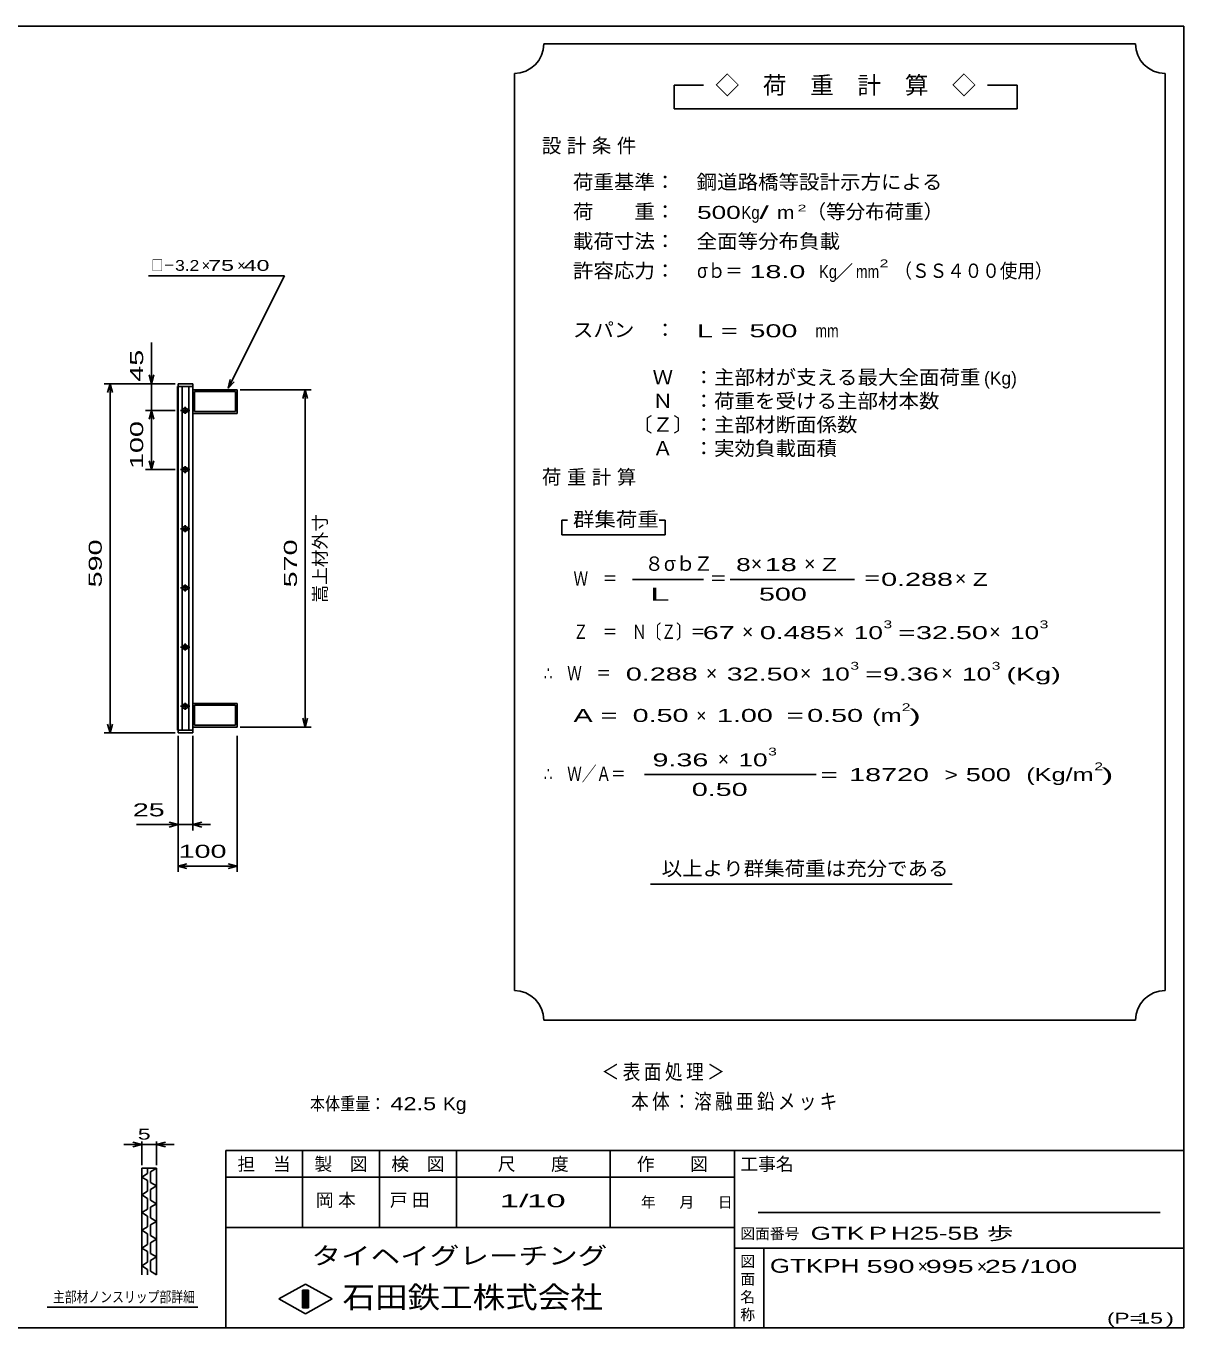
# Model space of a CAD drawing. Units: millimetres, scale not verified. Extents: x -1820 to 1731, y -1282 to 1054.
# Drawn here: x -227 to 1731, y -1146 to 1054 of the extents above; entities that cross this region are included whole.
import ezdxf
from ezdxf.enums import TextEntityAlignment as Align

# ---------------------------------------------------------------- set-up
doc = ezdxf.new("R2010")
doc.units = ezdxf.units.MM
doc.header["$LTSCALE"] = 10
for name, color, linetype, lineweight in [('0_2', 150, 'Continuous', 25), ('16', 3, 'Continuous', 25), ('22', 4, 'Continuous', 25), ('24', 2, 'Continuous', 25), ('32', 4, 'Continuous', 25)]:
    doc.layers.add(name, color=color, linetype=linetype, lineweight=lineweight)
doc.styles.add('ベクトル', font='')
doc.styles.get('ベクトル').set_extended_font_data('ベクトル')

msp = doc.modelspace()

# ---------------------------------------------------------------- linework, layer by layer
at = {"layer": '0_2'}
for p, q in [((-1729, 1053.5), (1731, 1053.5)), ((1731, 1053.5), (1731, -1146.5)), ((1731, -846.5), (111, -846.5)), ((111, -846.5), (111, -1146.5)), ((241, -846.5), (241, -976.5)), ((371, -976.5), (371, -846.5)), ((501, -846.5), (501, -976.5)), ((761, -976.5), (761, -846.5)), ((971, -846.5), (971, -1146.5)), ((971, -891.5), (111, -891.5)), ((1691, -951.5), (1011, -951.5)), ((111, -976.5), (971, -976.5)), ((971, -1011.5), (1731, -1011.5)), ((1021, -1146.5), (1021, -1011.5)), ((201, -1097.5), (246, -1072.5)), ((246, -1072.5), (291, -1097.5)), ((246, -1122.5), (201, -1097.5)), ((241, -1082.5), (251, -1082.5)), ((241, -1112.5), (241, -1082.5)), ((241, -1082.5), (243, -1082.5)), ((243, -1082.5), (243, -1112.5)), ((245, -1112.5), (245, -1082.5)), ((245, -1082.5), (247, -1082.5)), ((291, -1097.5), (246, -1122.5)), ((247, -1082.5), (247, -1112.5)), ((249, -1112.5), (249, -1082.5)), ((249, -1082.5), (251, -1082.5)), ((251, -1082.5), (251, -1112.5)), ((251, -1082.5), (251, -1112.5)), ((251, -1112.5), (241, -1112.5)), ((243, -1112.5), (245, -1112.5)), ((247, -1112.5), (249, -1112.5)), ((1731, -1146.5), (-1729, -1146.5))]:
    msp.add_line(p, q, dxfattribs=at)
at = {"layer": '16'}
for p, q in [((29.78, -136.5), (29.78, 444.5)), ((29.78, 444.5), (30.48, 444.5)), ((55.48, 449), (30.48, 449)), ((30.48, 449), (30.48, 444.5)), ((30.48, 444.5), (55.48, 444.5)), ((30.48, 444.5), (30.48, -136.5)), ((55.48, 444.5), (30.48, 444.5)), ((37.48, 444.5), (37.48, -136.5)), ((48.48, -136.5), (48.48, 444.5)), ((55.48, 444.5), (55.48, 449)), ((55.48, -136.5), (55.48, 444.5)), ((55.48, 439), (130.48, 439)), ((55.48, 399), (55.48, 439)), ((58.48, 436), (127.48, 436)), ((58.48, 402), (58.48, 436)), ((127.48, 436), (127.48, 402)), ((130.48, 439), (130.48, 399)), ((34.48, 404), (50.48, 404)), ((44.48, 407), (40.48, 407)), ((40.48, 401), (44.48, 401)), ((42.48, 410), (42.48, 398)), ((130.48, 399), (55.48, 399)), ((127.48, 402), (58.48, 402)), ((42.48, 310), (42.48, 298)), ((34.48, 304), (50.48, 304)), ((44.48, 307), (40.48, 307)), ((40.48, 301), (44.48, 301)), ((34.48, 204), (50.48, 204)), ((44.48, 207), (40.48, 207)), ((40.48, 201), (44.48, 201)), ((42.48, 210), (42.48, 198)), ((42.48, 110), (42.48, 98)), ((34.48, 104), (50.48, 104)), ((44.48, 107), (40.48, 107)), ((40.48, 101), (44.48, 101)), ((34.48, 4), (50.48, 4)), ((44.48, 7), (40.48, 7)), ((40.48, 1), (44.48, 1)), ((42.48, 10), (42.48, -2)), ((34.48, -96), (50.48, -96)), ((44.48, -93), (40.48, -93)), ((40.48, -99), (44.48, -99)), ((42.48, -90), (42.48, -102)), ((130.48, -91), (55.48, -91)), ((55.48, -91), (55.48, -131)), ((127.48, -94), (58.48, -94)), ((58.48, -94), (58.48, -128)), ((127.48, -128), (127.48, -94)), ((130.48, -131), (130.48, -91)), ((55.48, -131), (130.48, -131)), ((58.48, -128), (127.48, -128)), ((30.48, -136.5), (29.78, -136.5)), ((30.48, -136.5), (55.48, -136.5)), ((30.48, -141), (30.48, -136.5)), ((30.48, -136.5), (55.48, -136.5)), ((55.48, -141), (30.48, -141)), ((55.48, -136.5), (55.48, -141))]:
    msp.add_line(p, q, dxfattribs=at)
for centre, radius, start, end in [((40.48, 404), 3, 90, 270), ((42.48, 404), 4, 46.6, 133.4), ((42.48, 404), 4, 226.6, 313.4), ((44.48, 404), 3, 270, 90), ((42.48, 304), 4, 46.6, 133.4), ((40.48, 304), 3, 90, 270), ((42.48, 304), 4, 226.6, 313.4), ((44.48, 304), 3, 270, 90), ((40.48, 204), 3, 90, 270), ((42.48, 204), 4, 46.6, 133.4), ((42.48, 204), 4, 226.6, 313.4), ((44.48, 204), 3, 270, 90), ((40.48, 104), 3, 90, 270), ((42.48, 104), 4, 46.6, 133.4), ((42.48, 104), 4, 226.6, 313.4), ((44.48, 104), 3, 270, 90), ((40.48, 4), 3, 90, 270), ((42.48, 4), 4, 46.6, 133.4), ((42.48, 4), 4, 226.6, 313.4), ((44.48, 4), 3, 270, 90), ((40.48, -96), 3, 90, 270), ((42.48, -96), 4, 46.6, 133.4), ((42.48, -96), 4, 226.6, 313.4), ((44.48, -96), 3, 270, 90)]:
    msp.add_arc(centre, radius, start, end, dxfattribs=at)
at = {"layer": '22'}
for p, q in [((-19.52, 631.5), (210.48, 631.5)), ((115.48, 441.5), (210.48, 631.5)), ((-14.52, 449), (-14.52, 519)), ((-14.52, 449), (-18.52, 464)), ((-10.52, 464), (-14.52, 449)), ((-94.52, 449), (25.48, 449)), ((-88.52, 434), (-84.52, 449)), ((-80.52, 434), (-84.52, 449)), ((-84.52, -141), (-84.52, 449)), ((25.48, 449), (-24.52, 449)), ((-14.52, 449), (-14.52, 404)), ((115.48, 441.5), (118.48, 456.1)), ((115.48, 441.5), (125.48, 452.5)), ((135.48, 439), (255.48, 439)), ((241.48, 424), (245.48, 439)), ((249.48, 424), (245.48, 439)), ((245.48, -131), (245.48, 439)), ((-24.52, 404), (25.48, 404)), ((-18.52, 389), (-14.52, 404)), ((-10.52, 389), (-14.52, 404)), ((-14.52, 304), (-14.52, 404)), ((-14.52, 304), (-18.52, 319)), ((-14.52, 304), (-10.52, 319)), ((-24.52, 304), (25.48, 304)), ((-84.52, -141), (-88.52, -126)), ((-84.52, -141), (-80.52, -126)), ((135.48, -131), (255.48, -131)), ((245.48, -131), (241.48, -116)), ((245.48, -131), (249.48, -116)), ((-94.52, -141), (25.48, -141)), ((30.48, -306), (30.48, -146)), ((30.48, -376), (30.48, -146)), ((55.48, -306), (55.48, -146)), ((130.48, -376), (130.48, -146)), ((-39.52, -296), (30.48, -296)), ((30.48, -296), (15.48, -292)), ((15.48, -300), (30.48, -296)), ((30.48, -296), (55.48, -296)), ((55.48, -296), (70.48, -292)), ((70.48, -300), (55.48, -296)), ((55.48, -296), (85.48, -296)), ((30.48, -366), (45.48, -362)), ((45.48, -370), (30.48, -366)), ((30.48, -366), (130.48, -366)), ((130.48, -366), (115.48, -362)), ((115.48, -370), (130.48, -366))]:
    msp.add_line(p, q, dxfattribs=at)
at = {"layer": '24', "color": 4}
for p, q in [((1649, 1023.5), (649, 1023.5)), ((599, 973.5), (599, -576.5)), ((1699, -576.5), (1699, 973.5)), ((919, 953.5), (869, 953.5)), ((869, 953.5), (869, 913.5)), ((1449, 953.5), (1399, 953.5)), ((1449, 913.5), (1449, 953.5)), ((869, 913.5), (1449, 913.5)), ((689, 218.5), (679, 218.5)), ((679, 218.5), (679, 193.5)), ((854, 218.5), (844, 218.5)), ((854, 193.5), (854, 218.5)), ((679, 193.5), (854, 193.5)), ((799, 118.5), (919, 118.5)), ((964, 118.5), (1174, 118.5)), ((819, -211.5), (1109, -211.5)), ((829, -396.5), (1339, -396.5)), ((649, -626.5), (1649, -626.5))]:
    msp.add_line(p, q, dxfattribs=at)
for centre, start, end in [((599, 1023.5), 270, 0), ((1699, 1023.5), 180, 270), ((599, -626.5), 0, 90), ((1699, -626.5), 90, 180)]:
    msp.add_arc(centre, 50, start, end, dxfattribs=at)
at = {"layer": '32'}
for p, q in [((-31, -836.5), (-46, -832.5)), ((-31, -871.5), (-31, -831.5)), ((-6, -831.5), (-6, -871.5)), ((-6, -836.5), (9, -832.5)), ((-31, -836.5), (-61, -836.5)), ((-46, -840.5), (-31, -836.5)), ((-31, -836.5), (-6, -836.5)), ((9, -840.5), (-6, -836.5)), ((-6, -836.5), (24, -836.5)), ((-31, -876.5), (-6, -876.5)), ((-31, -1056.5), (-31, -876.5)), ((-21, -876.5), (-21, -885.5)), ((-6, -876.5), (-16, -882.5)), ((-6, -876.5), (-6, -1056.5)), ((-21, -885.5), (-31, -891.5)), ((-31, -891.5), (-21, -897.5)), ((-21, -897.5), (-21, -915.5)), ((-16, -882.5), (-16, -900.5)), ((-16, -900.5), (-6, -906.5)), ((-21, -915.5), (-31, -921.5)), ((-31, -921.5), (-21, -927.5)), ((-6, -906.5), (-16, -912.5)), ((-16, -912.5), (-16, -930.5)), ((-21, -945.5), (-31, -951.5)), ((-21, -927.5), (-21, -945.5)), ((-16, -930.5), (-6, -936.5)), ((-6, -936.5), (-16, -942.5)), ((-16, -942.5), (-16, -960.5)), ((-31, -951.5), (-21, -957.5)), ((-21, -957.5), (-21, -975.5)), ((-16, -960.5), (-6, -966.5)), ((-6, -966.5), (-16, -972.5)), ((-21, -975.5), (-31, -981.5)), ((-31, -981.5), (-21, -987.5)), ((-21, -987.5), (-21, -1005.5)), ((-16, -972.5), (-16, -990.5)), ((-21, -1005.5), (-31, -1011.5)), ((-31, -1011.5), (-21, -1017.5)), ((-16, -990.5), (-6, -996.5)), ((-6, -996.5), (-16, -1002.5)), ((-16, -1002.5), (-16, -1020.5)), ((-21, -1017.5), (-21, -1035.5)), ((-16, -1020.5), (-6, -1026.5)), ((-6, -1026.5), (-16, -1032.5)), ((-16, -1032.5), (-16, -1050.5)), ((-21, -1035.5), (-31, -1041.5)), ((-31, -1041.5), (-21, -1047.5)), ((-21, -1047.5), (-21, -1056.5)), ((-16, -1050.5), (-6, -1056.5)), ((64, -1111.5), (-191, -1111.5))]:
    msp.add_line(p, q, dxfattribs=at)

# ---------------------------------------------------------------- texts
at = {"layer": '0_2', "style": 'ベクトル'}
for s, height, p in [('担\u3000当', 21.99, (131, -869.5)), ('製\u3000図', 21.99, (261, -869.5)), ('検\u3000図', 21.99, (391, -869.5)), ('尺\u3000\u3000度', 21.99, (571, -869.5)), ('作\u3000\u3000図', 21.99, (806, -869.5)), ('工事名', 21.99, (981, -869.5)), ('年', 18.33, (813, -934)), ('月', 18.33, (878, -934)), ('日', 18.33, (943, -934)), ('図面番号', 18.33, (981, -987)), ('図', 18.33, (981, -1034)), ('面', 18.33, (981, -1064)), ('名', 18.33, (981, -1094)), ('称', 18.33, (981, -1124))]:
    msp.add_text(s, height=height, dxfattribs=at).set_placement(p, align=Align.MIDDLE_LEFT)
at = {"layer": '0_2', "color": 222, "style": 'ベクトル'}
for s, height, width, p in [('タイヘイグレーチング', 29.33, 1.25, (256, -1024.5)), ('石田鉄工株式会社', 36.66, 1.1, (308.5, -1094.5))]:
    msp.add_text(s, height=height, dxfattribs=dict(at, width=width)).set_placement(p, align=Align.MIDDLE_LEFT)
at = {"layer": '22', "color": 2, "style": 'ベクトル'}
for s, height, width, p in [('□－', 18.33, 0.8, (-14.52, 649)), ('3.2', 18.33, 1.2, (25.48, 649)), (' 75 ', 18.33, 1.6, (70.48, 649)), (' 40 ', 18.33, 1.6, (130.48, 649)), (' 25 ', 21.99, 1.65, (-59.52, -271)), (' 100 ', 21.99, 1.65, (17.98, -341)), ('本体重量：', 21.99, 0.85, (253.48, -767.5)), (' 42.5', 21.99, 1.35, (378.48, -767.5)), ('Kg', 21.99, 1.1, (478.48, -767.5)), ('1/', 21.99, 2, (574, -931.5)), (' 10 ', 21.99, 2, (604, -931.5)), ('GTKＰH25-5B 歩      ', 21.99, 1.5, (1100, -986.5)), ('GTKPH', 23.46, 1.4, (1031, -1041.5)), (' 590 ', 21.99, 1.65, (1181, -1042.5)), (' 995 ', 21.99, 1.65, (1281, -1042.5)), (' 25 ', 21.99, 1.65, (1381, -1042.5)), ('/', 21.99, 1.65, (1456, -1042.5)), (' 100 ', 21.99, 1.65, (1456, -1042.5)), ('(P=', 18.33, 1.55, (1601, -1130)), (' 15 ', 18.33, 1.6, (1641, -1130)), (')', 18.33, 1.6, (1701, -1130))]:
    msp.add_text(s, height=height, dxfattribs=dict(at, width=width)).set_placement(p, align=Align.MIDDLE_LEFT)
for height, p in [(18.33, (70.48, 649)), (18.33, (130.48, 649)), (21.99, (1281, -1042.5)), (21.99, (1381, -1042.5))]:
    msp.add_text('×', height=height, dxfattribs=at).set_placement(p, align=Align.MIDDLE_LEFT)
at = {"layer": '22', "color": 2, "style": 'ベクトル', "width": 1.65}
for s, p in [(' 45 ', (-39.52, 439)), (' 100 ', (-39.52, 291.5)), (' 590 ', (-109.52, 91.5)), (' 570', (220.48, 91.5))]:
    msp.add_text(s, height=21.99, rotation=90, dxfattribs=at).set_placement(p, align=Align.MIDDLE_LEFT)
at = {"layer": '22', "color": 2, "style": 'ベクトル'}
msp.add_text('嵩上材外寸', height=21.99, rotation=90, dxfattribs=at).set_placement((270.48, 79), align=Align.MIDDLE_LEFT)
at = {"layer": '22', "color": 2, "attachment_point": 4, "style": 'ベクトル'}
for s, insert, char_height in [('\\T1.2;\\W0.85;＜表面処理＞', (746.5, -715), 25.66), ('\\T1.19;\\W0.85;本体：溶融亜鉛メッキ', (796.5, -765), 25.66), ('\\T1.25;岡本\u3000', (263.5, -931.5), 21.99), ('\\T1.25;戸田\u3000', (388.5, -931.5), 21.99)]:
    msp.add_mtext(s, dxfattribs=dict(at, insert=insert, char_height=char_height))
at = {"layer": '24', "style": 'ベクトル'}
for s, height, p in [('◇\u3000荷\u3000重\u3000計\u3000算\u3000◇', 29.33, (939, 953.5)), ('（等分布荷重）', 24.19, (1093, 740)), ('／', 21.99, (1141.5, 638.5)), ('(Kg)', 21.99, (1393, 458.5)), ('８', 24.19, (819, 145)), ('σｂ', 24.19, (852, 145)), ('Ｚ', 24.19, (902, 145)), ('×', 24.19, (999, 145)), ('×', 24.19, (1089, 145)), ('×', 24.19, (1344, 120)), ('×', 24.19, (984, 30)), ('×', 24.19, (1138, 30)), ('×', 24.19, (1402, 30)), ('×', 24.19, (923, -40)), ('×', 24.19, (1082, -40)), ('×', 24.19, (1321, -40)), ('×', 21.99, (906.5, -111.5)), ('×', 24.19, (943, -185))]:
    msp.add_text(s, height=height, dxfattribs=at).set_placement(p, align=Align.MIDDLE_LEFT)
for s, height, width, p in [('荷重基準：\u3000', 24.19, 1.05, (698, 790)), ('鋼道路橋等設計示方による', 24.19, 1.05, (907, 790)), ('荷\u3000\u3000重：\u3000', 24.19, 1.05, (698, 740)), ('500', 21.99, 1.5, (908, 738.5)), ('Kg', 21.99, 0.85, (983, 738.5)), ('/', 21.99, 2, (1013, 738.5)), ('2', 11, 1.8, (1078, 746)), ('m', 21.99, 1.2, (1043, 738.5)), ('載荷寸法：\u3000', 24.19, 1.05, (698, 690)), ('全面等分布負載', 24.19, 1.05, (907, 690)), ('許容応力：\u3000', 24.19, 1.05, (698, 640)), ('σｂ＝', 24.19, 0.9, (908, 640)), (' 18.0', 21.99, 1.65, (983, 638.5)), ('Kg', 21.99, 0.85, (1114, 638.5)), ('mm', 21.99, 0.8, (1176.5, 638.5)), ('2', 13.2, 1.5, (1216.5, 652.5)), ('（ＳＳ４００使用）', 24.19, 0.9, (1241.5, 640)), ('スパン\u3000：\u3000', 24.19, 1.05, (698, 540)), ('L =', 21.99, 1.65, (908, 538.5)), (' 500 ', 21.99, 1.65, (983, 538.5)), ('mm', 21.99, 0.8, (1108, 538.5)), ('\u3000Ｗ\u3000：主部材が支える最大全面荷重', 24.19, 1.05, (798, 460)), ('\u3000Ｎ\u3000：荷重を受ける主部材本数', 24.19, 1.05, (798, 420)), ('〔Ｚ〕：主部材断面係数', 24.19, 1.05, (798, 380)), ('\u3000Ａ\u3000：実効負載面積', 24.19, 1.05, (798, 340)), ('群集荷重', 24.19, 1.1, (698, 220)), ('8', 21.99, 1.5, (974, 143.5)), (' 18 ', 21.99, 1.65, (1009, 143.5)), ('Z', 21.99, 1.4, (1119, 143.5)), ('Ｗ\u3000＝', 24.19, 0.75, (699, 120)), ('＝', 24.19, 0.9, (929, 120)), ('＝', 24.19, 0.9, (1189, 120)), ('0.288', 21.99, 1.65, (1219, 118.5)), ('Z', 21.99, 1.4, (1374, 118.5)), (' 500 ', 21.99, 1.65, (999, 93.5)), ('Ｚ\u3000＝\u3000Ｎ〔Ｚ〕＝', 24.19, 0.75, (699, 30)), ('3', 13.2, 1.5, (1223, 42.5)), ('3', 13.2, 1.5, (1487, 42.5)), (' 67 ', 21.99, 1.65, (904, 28.5)), ('0.485', 21.99, 1.65, (1014, 28.5)), ('10', 21.99, 1.5, (1173, 28.5)), ('=', 21.99, 1.7, (1248, 28.5)), ('32.50', 21.99, 1.65, (1278, 28.5)), ('10', 21.99, 1.5, (1437, 28.5)), ('3', 13.2, 1.5, (1167, -27.5)), ('3', 13.2, 1.5, (1406, -27.5)), ('∴\u3000Ｗ\u3000＝', 24.19, 0.75, (649, -40)), (' 0.288', 21.99, 1.65, (774, -41.5)), ('32.50', 21.99, 1.65, (958, -41.5)), ('10', 21.99, 1.5, (1117, -41.5)), ('=', 21.99, 1.7, (1192, -41.5)), ('9.36', 21.99, 1.65, (1222, -41.5)), ('10', 21.99, 1.5, (1356, -41.5)), ('(Kg)', 21.99, 1.65, (1431, -41.5)), ('A = ', 21.99, 1.65, (699, -111.5)), ('0.50', 21.99, 1.65, (799, -111.5)), ('1.00', 21.99, 1.65, (941.5, -111.5)), ('=', 21.99, 1.7, (1059, -111.5)), ('0.50', 21.99, 1.65, (1094, -111.5)), ('(m', 21.99, 1.45, (1204, -111.5)), ('2', 13.2, 1.5, (1254, -97.5)), (')', 21.99, 2, (1266.5, -111.5)), (' 9.36', 21.99, 1.65, (819, -186.5)), ('10', 21.99, 1.5, (978, -186.5)), ('3', 13.2, 1.5, (1028, -172.5)), ('∴\u3000Ｗ／Ａ＝', 24.19, 0.75, (649, -210)), ('2', 13.2, 1.5, (1579.5, -197.5)), ('=', 21.99, 1.7, (1116.5, -211.5)), (' 18720 ', 21.99, 1.65, (1151.5, -211.5)), ('>', 21.99, 1.3, (1326.5, -211.5)), (' 500 ', 21.99, 1.55, (1349.5, -211.5)), ('(Kg/m', 21.99, 1.45, (1464.5, -211.5)), (')', 21.99, 2, (1592, -211.5)), ('0.50', 21.99, 1.65, (899, -236.5)), ('以上より群集荷重は充分である', 24.19, 1.05, (848, -370))]:
    msp.add_text(s, height=height, dxfattribs=dict(at, width=width)).set_placement(p, align=Align.MIDDLE_LEFT)
at = {"layer": '24', "attachment_point": 4, "style": 'ベクトル'}
for s, insert, char_height in [('\\T1.28;設計条件', (645.5, 850), 24.19), ('\\T1.28;荷重計算', (645.5, 290), 24.19), ('\\T1.5;\\W2;\\~L\\~', (804, 93.5), 21.99)]:
    msp.add_mtext(s, dxfattribs=dict(at, insert=insert, char_height=char_height))
at = {"layer": '32', "color": 2, "style": 'ベクトル'}
for s, width, p in [(' 5 ', 1.6, (-48.5, -819)), ('主部材ノンスリップ部詳細', 0.8, (-181, -1094))]:
    msp.add_text(s, height=18.33, dxfattribs=dict(at, width=width)).set_placement(p, align=Align.MIDDLE_LEFT)

doc.saveas('drawing.dxf')
